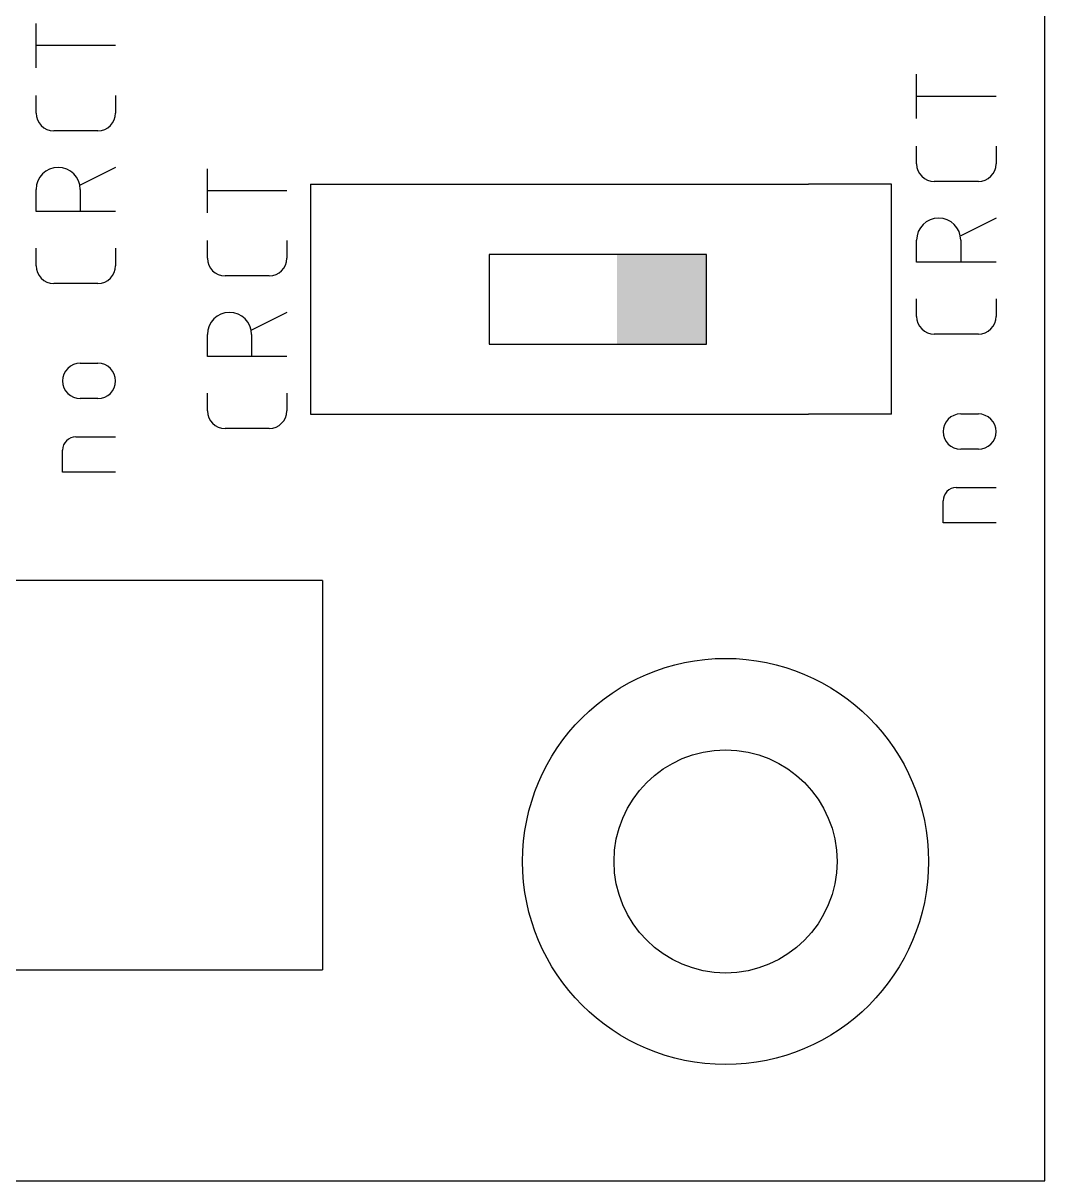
# Model space of a CAD drawing. Extents: x 0 to 55, y 0 to 109.
# Drawn here: x 31 to 47, y 0 to 18.12 of the extents above; entities that cross this region are included whole.
import ezdxf

# ---------------------------------------------------------------- set-up
doc = ezdxf.new("R2010")
doc.units = 0
for name, color, linetype in [('20', 30, 'CONTINUOUS'), ('21', 253, 'CONTINUOUS'), ('51', 253, 'CONTINUOUS')]:
    doc.layers.add(name, color=color, linetype=linetype)

# ---------------------------------------------------------------- blocks, each defined once
blk = doc.blocks.new('RECT')
blk.add_solid([(-0.5, -0.5), (0.5, -0.5), (-0.5, 0.5), (0.5, 0.5)])

msp = doc.modelspace()

# ---------------------------------------------------------------- linework, layer by layer
at = {"layer": '20'}
for p, q in [((47, 0), (47, 77)), ((0, 0), (47, 0))]:
    msp.add_line(p, q, dxfattribs=at)
at = {"layer": '21'}
for p, q in [((31.2039, 17.4251), (31.2039, 18.1166)), ((32.4485, 17.7708), (31.2039, 17.7708)), ((44.9914, 16.6314), (44.9914, 17.3228)), ((31.2039, 16.7155), (31.2039, 16.992)), ((32.4485, 16.992), (32.4485, 16.7155)), ((46.236, 16.9771), (44.9914, 16.9771)), ((32.1719, 16.4389), (31.4805, 16.4389)), ((44.9914, 15.9217), (44.9914, 16.1983)), ((46.236, 16.1983), (46.236, 15.9217)), ((32.4485, 15.8655), (31.8953, 15.5889)), ((33.8852, 15.1535), (33.8852, 15.8449)), ((35.5, 15.6), (35.5, 12)), ((35.5, 15.6), (36.7, 15.6)), ((38.3, 15.6), (39.2, 15.6)), ((40.8, 15.6), (41.7, 15.6)), ((44.6, 15.6), (43.3, 15.6)), ((44.6, 12), (44.6, 15.6)), ((45.9594, 15.6451), (45.268, 15.6451)), ((31.2039, 15.1741), (31.2039, 15.5198)), ((31.8953, 15.5198), (31.8953, 15.1741)), ((35.1299, 15.4992), (33.8852, 15.4992)), ((32.4485, 15.1741), (31.2039, 15.1741)), ((46.236, 15.0718), (45.6828, 14.7952)), ((33.8852, 14.4438), (33.8852, 14.7204)), ((35.1299, 14.7204), (35.1299, 14.4438)), ((44.9914, 14.3803), (44.9914, 14.726)), ((45.6828, 14.726), (45.6828, 14.3803)), ((31.2039, 14.3258), (31.2039, 14.6024)), ((32.4485, 14.6024), (32.4485, 14.3258)), ((38.3, 14.5), (38.3, 13.1)), ((41.7, 14.5), (38.3, 14.5)), ((41.7, 13.1), (41.7, 14.5)), ((46.236, 14.3803), (44.9914, 14.3803)), ((34.8533, 14.1672), (34.1618, 14.1672)), ((32.1719, 14.0493), (31.4805, 14.0493)), ((44.9914, 13.5321), (44.9914, 13.8087)), ((46.236, 13.8087), (46.236, 13.5321)), ((35.1299, 13.5938), (34.5767, 13.3173)), ((33.8852, 12.9024), (33.8852, 13.2481)), ((34.5767, 13.2481), (34.5767, 12.9024)), ((45.9594, 13.2555), (45.268, 13.2555)), ((38.3, 13.1), (41.7, 13.1)), ((35.1299, 12.9024), (33.8852, 12.9024)), ((31.8953, 12.7988), (32.1719, 12.7988)), ((33.8852, 12.0542), (33.8852, 12.3308)), ((35.1299, 12.3308), (35.1299, 12.0542)), ((32.1719, 12.2456), (31.8953, 12.2456)), ((35.5, 12), (36.7, 12)), ((38.3, 12), (39.2, 12)), ((40.8, 12), (41.7, 12)), ((44.6, 12), (43.3, 12)), ((45.6828, 12.005), (45.9594, 12.005)), ((31.8262, 11.6466), (32.4485, 11.6466)), ((34.8533, 11.7776), (34.1618, 11.7776)), ((31.6188, 11.0935), (31.6188, 11.4392)), ((45.9594, 11.4518), (45.6828, 11.4518)), ((32.4485, 11.0935), (31.6188, 11.0935)), ((45.6137, 10.8529), (46.236, 10.8529)), ((45.4063, 10.2997), (45.4063, 10.6454)), ((46.236, 10.2997), (45.4063, 10.2997)), ((35.687, 9.398), (16.383, 9.398)), ((35.687, 9.398), (35.687, 3.302)), ((16.383, 3.302), (35.687, 3.302))]:
    msp.add_line(p, q, dxfattribs=at)
for radius in [3.1789, 1.7463]:
    msp.add_circle((42, 5), radius, dxfattribs=at)
for centre, radius, start, end in [((31.4805, 16.7155), 0.2766, 180.0013, 270), ((32.1719, 16.7155), 0.2766, 270, 0), ((31.5496, 15.5198), 0.3457, 0, 180), ((45.268, 15.9217), 0.2766, 180.0013, 270), ((45.9594, 15.9217), 0.2766, 270, 0), ((45.3371, 14.726), 0.3457, 0, 180), ((31.4805, 14.3258), 0.2766, 180.0013, 270), ((32.1719, 14.3258), 0.2766, 270, 0), ((34.1618, 14.4438), 0.2766, 180.0013, 270), ((34.8533, 14.4438), 0.2766, 270, 0), ((34.231, 13.2481), 0.3457, 0, 180), ((45.268, 13.5321), 0.2766, 180.0013, 270), ((45.9594, 13.5321), 0.2766, 270, 0), ((31.8953, 12.5222), 0.2766, 90, 270), ((32.1719, 12.5222), 0.2766, 270, 90), ((34.1618, 12.0542), 0.2766, 180.0013, 270), ((34.8533, 12.0542), 0.2766, 270, 0), ((45.6828, 11.7284), 0.2766, 90, 270), ((45.9594, 11.7284), 0.2766, 270, 90), ((31.8262, 11.4392), 0.2074, 90, 180), ((45.6137, 10.6454), 0.2074, 90, 180)]:
    msp.add_arc(centre, radius, start, end, dxfattribs=at)
at = {"layer": '51'}
for p, q in [((36.7, 15.6), (38.3, 15.6)), ((39.2, 15.6), (40.8, 15.6)), ((41.7, 15.6), (43.3, 15.6)), ((36.7, 12), (38.3, 12)), ((39.2, 12), (40.8, 12)), ((41.7, 12), (43.3, 12))]:
    msp.add_line(p, q, dxfattribs=at)

# ---------------------------------------------------------------- block references
at = {"layer": '21', "xscale": 1.4, "yscale": 1.4}
msp.add_blockref('RECT', (41, 13.8), dxfattribs=at)

doc.saveas('drawing.dxf')
